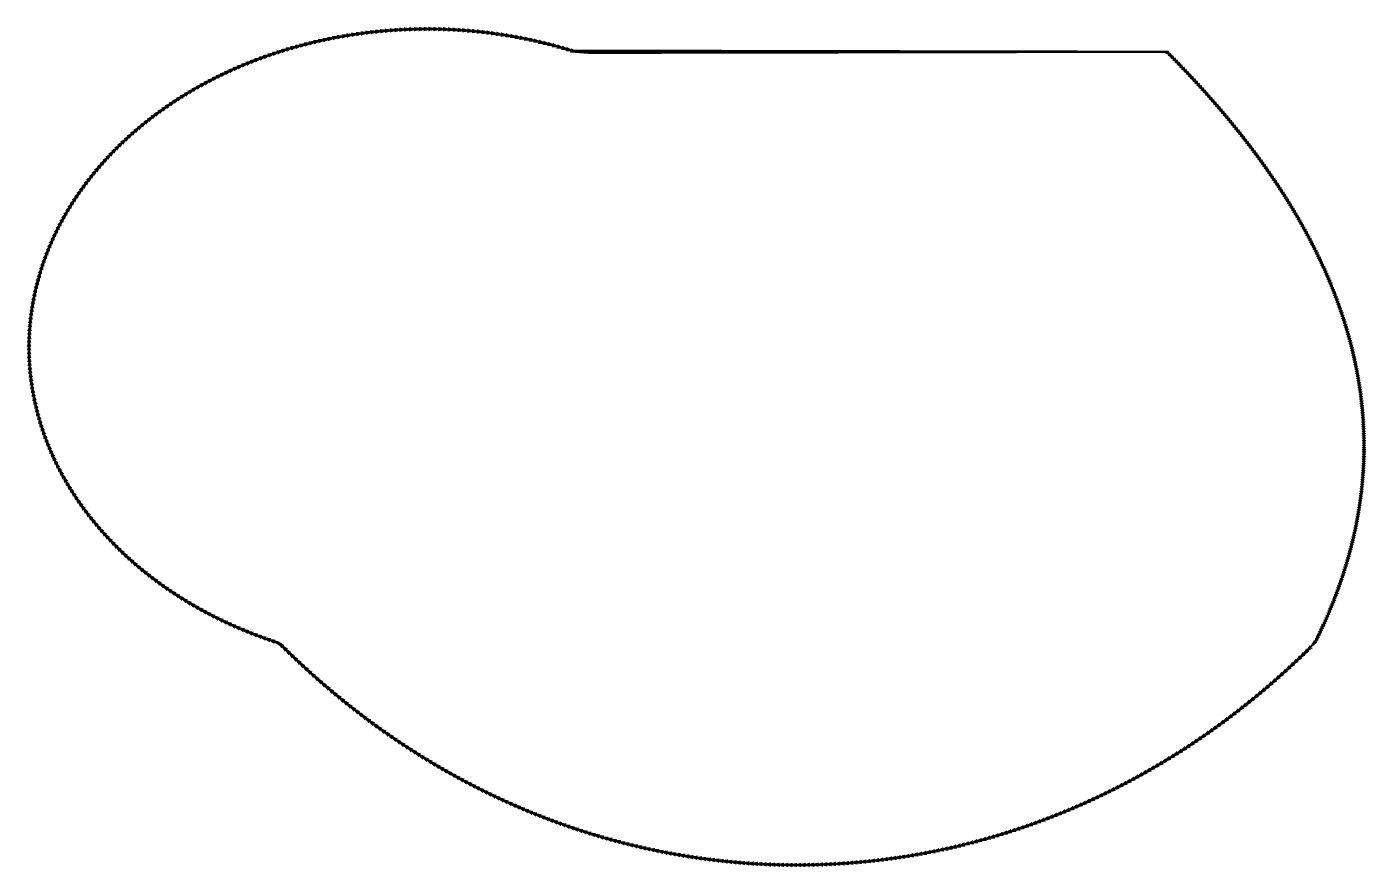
# Model space of a CAD drawing. Header units: millimetres. Extents: x 9.9 to 100.4, y 9.8 to 66.7.
import ezdxf

# ---------------------------------------------------------------- set-up
doc = ezdxf.new("R2010")
doc.units = ezdxf.units.MM
doc.layers.add('CUT', color=7, linetype='Continuous')

msp = doc.modelspace()

# ---------------------------------------------------------------- linework, layer by layer
at = {"layer": 'CUT'}
msp.add_lwpolyline([(26.926, 25, 0.15, 0.3, 0), (27.161, 24.767, 0.15, 0.3, 0), (27.396, 24.535, 0.15, 0.3, 0), (27.633, 24.305, 0.15, 0.3, 0), (27.871, 24.077, 0.15, 0.3, 0), (28.109, 23.851, 0.15, 0.3, 0), (28.348, 23.627, 0.15, 0.3, 0), (28.588, 23.404, 0.15, 0.3, 0), (28.83, 23.184, 0.15, 0.3, 0), (29.071, 22.965, 0.15, 0.3, 0), (29.314, 22.748, 0.15, 0.3, 0), (29.558, 22.533, 0.15, 0.3, 0), (29.802, 22.319, 0.15, 0.3, 0), (30.047, 22.108, 0.15, 0.3, 0), (30.294, 21.898, 0.15, 0.3, 0), (30.54, 21.69, 0.15, 0.3, 0), (30.788, 21.484, 0.15, 0.3, 0), (31.037, 21.28, 0.15, 0.3, 0), (31.286, 21.078, 0.15, 0.3, 0), (31.536, 20.877, 0.15, 0.3, 0), (31.787, 20.679, 0.15, 0.3, 0), (32.039, 20.482, 0.15, 0.3, 0), (32.291, 20.287, 0.15, 0.3, 0), (32.544, 20.094, 0.15, 0.3, 0), (32.798, 19.902, 0.15, 0.3, 0), (33.053, 19.713, 0.15, 0.3, 0), (33.308, 19.525, 0.15, 0.3, 0), (33.564, 19.339, 0.15, 0.3, 0), (33.821, 19.155, 0.15, 0.3, 0), (34.079, 18.973, 0.15, 0.3, 0), (34.337, 18.793, 0.15, 0.3, 0), (34.596, 18.614, 0.15, 0.3, 0), (34.856, 18.438, 0.15, 0.3, 0), (35.116, 18.263, 0.15, 0.3, 0), (35.377, 18.09, 0.15, 0.3, 0), (35.639, 17.918, 0.15, 0.3, 0), (35.901, 17.749, 0.15, 0.3, 0), (36.164, 17.581, 0.15, 0.3, 0), (36.428, 17.416, 0.15, 0.3, 0), (36.692, 17.252, 0.15, 0.3, 0), (36.957, 17.09, 0.15, 0.3, 0), (37.223, 16.93, 0.15, 0.3, 0), (37.489, 16.771, 0.15, 0.3, 0), (37.756, 16.615, 0.15, 0.3, 0), (38.023, 16.46, 0.15, 0.3, 0), (38.291, 16.307, 0.15, 0.3, 0), (38.56, 16.156, 0.15, 0.3, 0), (38.829, 16.007, 0.15, 0.3, 0), (39.099, 15.859, 0.15, 0.3, 0), (39.369, 15.714, 0.15, 0.3, 0), (39.64, 15.57, 0.15, 0.3, 0), (39.911, 15.428, 0.15, 0.3, 0), (40.183, 15.288, 0.15, 0.3, 0), (40.456, 15.15, 0.15, 0.3, 0), (40.729, 15.013, 0.15, 0.3, 0), (41.003, 14.879, 0.15, 0.3, 0), (41.277, 14.746, 0.15, 0.3, 0), (41.552, 14.615, 0.15, 0.3, 0), (41.827, 14.486, 0.15, 0.3, 0), (42.103, 14.359, 0.15, 0.3, 0), (42.379, 14.233, 0.15, 0.3, 0), (42.655, 14.11, 0.15, 0.3, 0), (42.933, 13.988, 0.15, 0.3, 0), (43.21, 13.868, 0.15, 0.3, 0), (43.488, 13.75, 0.15, 0.3, 0), (43.767, 13.634, 0.15, 0.3, 0), (44.046, 13.519, 0.15, 0.3, 0), (44.325, 13.407, 0.15, 0.3, 0), (44.605, 13.296, 0.15, 0.3, 0), (44.885, 13.187, 0.15, 0.3, 0), (45.166, 13.08, 0.15, 0.3, 0), (45.447, 12.975, 0.15, 0.3, 0), (45.729, 12.871, 0.15, 0.3, 0), (46.011, 12.769, 0.15, 0.3, 0), (46.293, 12.67, 0.15, 0.3, 0), (46.576, 12.572, 0.15, 0.3, 0), (46.859, 12.476, 0.15, 0.3, 0), (47.143, 12.381, 0.15, 0.3, 0), (47.426, 12.289, 0.15, 0.3, 0), (47.711, 12.198, 0.15, 0.3, 0), (47.995, 12.109, 0.15, 0.3, 0), (48.28, 12.022, 0.15, 0.3, 0), (48.565, 11.937, 0.15, 0.3, 0), (48.851, 11.854, 0.15, 0.3, 0), (49.137, 11.772, 0.15, 0.3, 0), (49.423, 11.693, 0.15, 0.3, 0), (49.709, 11.615, 0.15, 0.3, 0), (49.996, 11.539, 0.15, 0.3, 0), (50.283, 11.465, 0.15, 0.3, 0), (50.571, 11.393, 0.15, 0.3, 0), (50.858, 11.322, 0.15, 0.3, 0), (51.146, 11.253, 0.15, 0.3, 0), (51.435, 11.187, 0.15, 0.3, 0), (51.723, 11.122, 0.15, 0.3, 0), (52.012, 11.058, 0.15, 0.3, 0), (52.301, 10.997, 0.15, 0.3, 0), (52.59, 10.938, 0.15, 0.3, 0), (52.879, 10.88, 0.15, 0.3, 0), (53.169, 10.824, 0.15, 0.3, 0), (53.459, 10.77, 0.15, 0.3, 0), (53.749, 10.718, 0.15, 0.3, 0), (54.039, 10.667, 0.15, 0.3, 0), (54.33, 10.619, 0.15, 0.3, 0), (54.62, 10.572, 0.15, 0.3, 0), (54.911, 10.527, 0.15, 0.3, 0), (55.202, 10.484, 0.15, 0.3, 0), (55.493, 10.443, 0.15, 0.3, 0), (55.785, 10.404, 0.15, 0.3, 0), (56.076, 10.366, 0.15, 0.3, 0), (56.368, 10.331, 0.15, 0.3, 0), (56.659, 10.297, 0.15, 0.3, 0), (56.951, 10.265, 0.15, 0.3, 0), (57.243, 10.234, 0.15, 0.3, 0), (57.535, 10.206, 0.15, 0.3, 0), (57.828, 10.179, 0.15, 0.3, 0), (58.12, 10.155, 0.15, 0.3, 0), (58.412, 10.132, 0.15, 0.3, 0), (58.705, 10.111, 0.15, 0.3, 0), (58.997, 10.092, 0.15, 0.3, 0), (59.29, 10.074, 0.15, 0.3, 0), (59.583, 10.059, 0.15, 0.3, 0), (59.875, 10.045, 0.15, 0.3, 0), (60.168, 10.033, 0.15, 0.3, 0), (60.461, 10.023, 0.15, 0.3, 0), (60.754, 10.015, 0.15, 0.3, 0), (61.047, 10.008, 0.15, 0.3, 0), (61.34, 10.004, 0.15, 0.3, 0), (61.633, 10.001, 0.15, 0.3, 0), (61.926, 10, 0.15, 0.3, 0), (62.219, 10.001, 0.15, 0.3, 0), (62.512, 10.004, 0.15, 0.3, 0), (62.805, 10.008, 0.15, 0.3, 0), (63.098, 10.015, 0.15, 0.3, 0), (63.391, 10.023, 0.15, 0.3, 0), (63.683, 10.033, 0.15, 0.3, 0), (63.976, 10.045, 0.15, 0.3, 0), (64.269, 10.059, 0.15, 0.3, 0), (64.562, 10.074, 0.15, 0.3, 0), (64.854, 10.092, 0.15, 0.3, 0), (65.147, 10.111, 0.15, 0.3, 0), (65.439, 10.132, 0.15, 0.3, 0), (65.732, 10.155, 0.15, 0.3, 0), (66.024, 10.179, 0.15, 0.3, 0), (66.316, 10.206, 0.15, 0.3, 0), (66.608, 10.234, 0.15, 0.3, 0), (66.9, 10.265, 0.15, 0.3, 0), (67.192, 10.297, 0.15, 0.3, 0), (67.484, 10.331, 0.15, 0.3, 0), (67.776, 10.366, 0.15, 0.3, 0), (68.067, 10.404, 0.15, 0.3, 0), (68.358, 10.443, 0.15, 0.3, 0), (68.65, 10.484, 0.15, 0.3, 0), (68.941, 10.527, 0.15, 0.3, 0), (69.231, 10.572, 0.15, 0.3, 0), (69.522, 10.619, 0.15, 0.3, 0), (69.813, 10.667, 0.15, 0.3, 0), (70.103, 10.718, 0.15, 0.3, 0), (70.393, 10.77, 0.15, 0.3, 0), (70.683, 10.824, 0.15, 0.3, 0), (70.972, 10.88, 0.15, 0.3, 0), (71.262, 10.938, 0.15, 0.3, 0), (71.551, 10.997, 0.15, 0.3, 0), (71.84, 11.058, 0.15, 0.3, 0), (72.129, 11.122, 0.15, 0.3, 0), (72.417, 11.187, 0.15, 0.3, 0), (72.705, 11.253, 0.15, 0.3, 0), (72.993, 11.322, 0.15, 0.3, 0), (73.281, 11.393, 0.15, 0.3, 0), (73.568, 11.465, 0.15, 0.3, 0), (73.855, 11.539, 0.15, 0.3, 0), (74.142, 11.615, 0.15, 0.3, 0), (74.429, 11.693, 0.15, 0.3, 0), (74.715, 11.772, 0.15, 0.3, 0), (75.001, 11.854, 0.15, 0.3, 0), (75.286, 11.937, 0.15, 0.3, 0), (75.572, 12.022, 0.15, 0.3, 0), (75.856, 12.109, 0.15, 0.3, 0), (76.141, 12.198, 0.15, 0.3, 0), (76.425, 12.289, 0.15, 0.3, 0), (76.709, 12.381, 0.15, 0.3, 0), (76.993, 12.476, 0.15, 0.3, 0), (77.276, 12.572, 0.15, 0.3, 0), (77.558, 12.67, 0.15, 0.3, 0), (77.841, 12.769, 0.15, 0.3, 0), (78.123, 12.871, 0.15, 0.3, 0), (78.404, 12.975, 0.15, 0.3, 0), (78.685, 13.08, 0.15, 0.3, 0), (78.966, 13.187, 0.15, 0.3, 0), (79.246, 13.296, 0.15, 0.3, 0), (79.526, 13.407, 0.15, 0.3, 0), (79.806, 13.519, 0.15, 0.3, 0), (80.085, 13.634, 0.15, 0.3, 0), (80.363, 13.75, 0.15, 0.3, 0), (80.641, 13.868, 0.15, 0.3, 0), (80.919, 13.988, 0.15, 0.3, 0), (81.196, 14.11, 0.15, 0.3, 0), (81.473, 14.233, 0.15, 0.3, 0), (81.749, 14.359, 0.15, 0.3, 0), (82.025, 14.486, 0.15, 0.3, 0), (82.3, 14.615, 0.15, 0.3, 0), (82.575, 14.746, 0.15, 0.3, 0), (82.849, 14.879, 0.15, 0.3, 0), (83.122, 15.013, 0.15, 0.3, 0), (83.396, 15.15, 0.15, 0.3, 0), (83.668, 15.288, 0.15, 0.3, 0), (83.94, 15.428, 0.15, 0.3, 0), (84.212, 15.57, 0.15, 0.3, 0), (84.483, 15.714, 0.15, 0.3, 0), (84.753, 15.859, 0.15, 0.3, 0), (85.023, 16.007, 0.15, 0.3, 0), (85.292, 16.156, 0.15, 0.3, 0), (85.561, 16.307, 0.15, 0.3, 0), (85.829, 16.46, 0.15, 0.3, 0), (86.096, 16.615, 0.15, 0.3, 0), (86.363, 16.771, 0.15, 0.3, 0), (86.629, 16.93, 0.15, 0.3, 0), (86.895, 17.09, 0.15, 0.3, 0), (87.16, 17.252, 0.15, 0.3, 0), (87.424, 17.416, 0.15, 0.3, 0), (87.688, 17.581, 0.15, 0.3, 0), (87.951, 17.749, 0.15, 0.3, 0), (88.213, 17.918, 0.15, 0.3, 0), (88.475, 18.09, 0.15, 0.3, 0), (88.736, 18.263, 0.15, 0.3, 0), (88.996, 18.438, 0.15, 0.3, 0), (89.256, 18.614, 0.15, 0.3, 0), (89.515, 18.793, 0.15, 0.3, 0), (89.773, 18.973, 0.15, 0.3, 0), (90.031, 19.155, 0.15, 0.3, 0), (90.287, 19.339, 0.15, 0.3, 0), (90.544, 19.525, 0.15, 0.3, 0), (90.799, 19.713, 0.15, 0.3, 0), (91.054, 19.902, 0.15, 0.3, 0), (91.308, 20.094, 0.15, 0.3, 0), (91.561, 20.287, 0.15, 0.3, 0), (91.813, 20.482, 0.15, 0.3, 0), (92.065, 20.679, 0.15, 0.3, 0), (92.316, 20.877, 0.15, 0.3, 0), (92.566, 21.078, 0.15, 0.3, 0), (92.815, 21.28, 0.15, 0.3, 0), (93.064, 21.484, 0.15, 0.3, 0), (93.311, 21.69, 0.15, 0.3, 0), (93.558, 21.898, 0.15, 0.3, 0), (93.804, 22.108, 0.15, 0.3, 0), (94.049, 22.319, 0.15, 0.3, 0), (94.294, 22.533, 0.15, 0.3, 0), (94.537, 22.748, 0.15, 0.3, 0), (94.78, 22.965, 0.15, 0.3, 0), (95.022, 23.184, 0.15, 0.3, 0), (95.263, 23.404, 0.15, 0.3, 0), (95.503, 23.627, 0.15, 0.3, 0), (95.743, 23.851, 0.15, 0.3, 0), (95.981, 24.077, 0.15, 0.3, 0), (96.219, 24.305, 0.15, 0.3, 0), (96.455, 24.535, 0.15, 0.3, 0), (96.691, 24.767, 0.15, 0.3, 0), (96.926, 25, 0.15, 0.3, 0), (97.003, 25.156, 0.15, 0.3, 0), (97.08, 25.312, 0.15, 0.3, 0), (97.156, 25.469, 0.15, 0.3, 0), (97.231, 25.625, 0.15, 0.3, 0), (97.305, 25.781, 0.15, 0.3, 0), (97.378, 25.938, 0.15, 0.3, 0), (97.45, 26.094, 0.15, 0.3, 0), (97.522, 26.25, 0.15, 0.3, 0), (97.592, 26.406, 0.15, 0.3, 0), (97.661, 26.562, 0.15, 0.3, 0), (97.73, 26.719, 0.15, 0.3, 0), (97.797, 26.875, 0.15, 0.3, 0), (97.864, 27.031, 0.15, 0.3, 0), (97.93, 27.188, 0.15, 0.3, 0), (97.995, 27.344, 0.15, 0.3, 0), (98.059, 27.5, 0.15, 0.3, 0), (98.122, 27.656, 0.15, 0.3, 0), (98.184, 27.812, 0.15, 0.3, 0), (98.245, 27.969, 0.15, 0.3, 0), (98.305, 28.125, 0.15, 0.3, 0), (98.365, 28.281, 0.15, 0.3, 0), (98.423, 28.438, 0.15, 0.3, 0), (98.481, 28.594, 0.15, 0.3, 0), (98.537, 28.75, 0.15, 0.3, 0), (98.593, 28.906, 0.15, 0.3, 0), (98.648, 29.062, 0.15, 0.3, 0), (98.701, 29.219, 0.15, 0.3, 0), (98.754, 29.375, 0.15, 0.3, 0), (98.806, 29.531, 0.15, 0.3, 0), (98.858, 29.688, 0.15, 0.3, 0), (98.908, 29.844, 0.15, 0.3, 0), (98.957, 30, 0.15, 0.3, 0), (99.005, 30.156, 0.15, 0.3, 0), (99.053, 30.312, 0.15, 0.3, 0), (99.099, 30.469, 0.15, 0.3, 0), (99.145, 30.625, 0.15, 0.3, 0), (99.19, 30.781, 0.15, 0.3, 0), (99.234, 30.938, 0.15, 0.3, 0), (99.276, 31.094, 0.15, 0.3, 0), (99.318, 31.25, 0.15, 0.3, 0), (99.359, 31.406, 0.15, 0.3, 0), (99.4, 31.562, 0.15, 0.3, 0), (99.439, 31.719, 0.15, 0.3, 0), (99.477, 31.875, 0.15, 0.3, 0), (99.514, 32.031, 0.15, 0.3, 0), (99.551, 32.188, 0.15, 0.3, 0), (99.586, 32.344, 0.15, 0.3, 0), (99.621, 32.5, 0.15, 0.3, 0), (99.655, 32.656, 0.15, 0.3, 0), (99.688, 32.812, 0.15, 0.3, 0), (99.72, 32.969, 0.15, 0.3, 0), (99.751, 33.125, 0.15, 0.3, 0), (99.781, 33.281, 0.15, 0.3, 0), (99.81, 33.438, 0.15, 0.3, 0), (99.838, 33.594, 0.15, 0.3, 0), (99.865, 33.75, 0.15, 0.3, 0), (99.892, 33.906, 0.15, 0.3, 0), (99.917, 34.062, 0.15, 0.3, 0), (99.942, 34.219, 0.15, 0.3, 0), (99.965, 34.375, 0.15, 0.3, 0), (99.988, 34.531, 0.15, 0.3, 0), (100.01, 34.688, 0.15, 0.3, 0), (100.031, 34.844, 0.15, 0.3, 0), (100.051, 35, 0.15, 0.3, 0), (100.07, 35.156, 0.15, 0.3, 0), (100.088, 35.312, 0.15, 0.3, 0), (100.105, 35.469, 0.15, 0.3, 0), (100.122, 35.625, 0.15, 0.3, 0), (100.137, 35.781, 0.15, 0.3, 0), (100.152, 35.938, 0.15, 0.3, 0), (100.165, 36.094, 0.15, 0.3, 0), (100.178, 36.25, 0.15, 0.3, 0), (100.19, 36.406, 0.15, 0.3, 0), (100.2, 36.562, 0.15, 0.3, 0), (100.21, 36.719, 0.15, 0.3, 0), (100.219, 36.875, 0.15, 0.3, 0), (100.227, 37.031, 0.15, 0.3, 0), (100.235, 37.188, 0.15, 0.3, 0), (100.241, 37.344, 0.15, 0.3, 0), (100.246, 37.5, 0.15, 0.3, 0), (100.251, 37.656, 0.15, 0.3, 0), (100.254, 37.812, 0.15, 0.3, 0), (100.257, 37.969, 0.15, 0.3, 0), (100.258, 38.125, 0.15, 0.3, 0), (100.259, 38.281, 0.15, 0.3, 0), (100.259, 38.438, 0.15, 0.3, 0), (100.258, 38.594, 0.15, 0.3, 0), (100.256, 38.75, 0.15, 0.3, 0), (100.253, 38.906, 0.15, 0.3, 0), (100.249, 39.062, 0.15, 0.3, 0), (100.244, 39.219, 0.15, 0.3, 0), (100.239, 39.375, 0.15, 0.3, 0), (100.232, 39.531, 0.15, 0.3, 0), (100.225, 39.688, 0.15, 0.3, 0), (100.216, 39.844, 0.15, 0.3, 0), (100.207, 40, 0.15, 0.3, 0), (100.197, 40.156, 0.15, 0.3, 0), (100.186, 40.312, 0.15, 0.3, 0), (100.174, 40.469, 0.15, 0.3, 0), (100.161, 40.625, 0.15, 0.3, 0), (100.147, 40.781, 0.15, 0.3, 0), (100.132, 40.938, 0.15, 0.3, 0), (100.116, 41.094, 0.15, 0.3, 0), (100.1, 41.25, 0.15, 0.3, 0), (100.082, 41.406, 0.15, 0.3, 0), (100.064, 41.562, 0.15, 0.3, 0), (100.044, 41.719, 0.15, 0.3, 0), (100.024, 41.875, 0.15, 0.3, 0), (100.003, 42.031, 0.15, 0.3, 0), (99.981, 42.188, 0.15, 0.3, 0), (99.958, 42.344, 0.15, 0.3, 0), (99.934, 42.5, 0.15, 0.3, 0), (99.909, 42.656, 0.15, 0.3, 0), (99.883, 42.812, 0.15, 0.3, 0), (99.856, 42.969, 0.15, 0.3, 0), (99.829, 43.125, 0.15, 0.3, 0), (99.8, 43.281, 0.15, 0.3, 0), (99.771, 43.438, 0.15, 0.3, 0), (99.74, 43.594, 0.15, 0.3, 0), (99.709, 43.75, 0.15, 0.3, 0), (99.677, 43.906, 0.15, 0.3, 0), (99.644, 44.062, 0.15, 0.3, 0), (99.61, 44.219, 0.15, 0.3, 0), (99.575, 44.375, 0.15, 0.3, 0), (99.539, 44.531, 0.15, 0.3, 0), (99.502, 44.688, 0.15, 0.3, 0), (99.464, 44.844, 0.15, 0.3, 0), (99.426, 45, 0.15, 0.3, 0), (99.386, 45.156, 0.15, 0.3, 0), (99.346, 45.312, 0.15, 0.3, 0), (99.305, 45.469, 0.15, 0.3, 0), (99.262, 45.625, 0.15, 0.3, 0), (99.219, 45.781, 0.15, 0.3, 0), (99.175, 45.938, 0.15, 0.3, 0), (99.13, 46.094, 0.15, 0.3, 0), (99.084, 46.25, 0.15, 0.3, 0), (99.037, 46.406, 0.15, 0.3, 0), (98.989, 46.562, 0.15, 0.3, 0), (98.941, 46.719, 0.15, 0.3, 0), (98.891, 46.875, 0.15, 0.3, 0), (98.841, 47.031, 0.15, 0.3, 0), (98.789, 47.188, 0.15, 0.3, 0), (98.737, 47.344, 0.15, 0.3, 0), (98.684, 47.5, 0.15, 0.3, 0), (98.629, 47.656, 0.15, 0.3, 0), (98.574, 47.812, 0.15, 0.3, 0), (98.518, 47.969, 0.15, 0.3, 0), (98.461, 48.125, 0.15, 0.3, 0), (98.404, 48.281, 0.15, 0.3, 0), (98.345, 48.438, 0.15, 0.3, 0), (98.285, 48.594, 0.15, 0.3, 0), (98.225, 48.75, 0.15, 0.3, 0), (98.163, 48.906, 0.15, 0.3, 0), (98.101, 49.062, 0.15, 0.3, 0), (98.037, 49.219, 0.15, 0.3, 0), (97.973, 49.375, 0.15, 0.3, 0), (97.908, 49.531, 0.15, 0.3, 0), (97.842, 49.688, 0.15, 0.3, 0), (97.775, 49.844, 0.15, 0.3, 0), (97.707, 50, 0.15, 0.3, 0), (97.638, 50.156, 0.15, 0.3, 0), (97.569, 50.312, 0.15, 0.3, 0), (97.498, 50.469, 0.15, 0.3, 0), (97.426, 50.625, 0.15, 0.3, 0), (97.354, 50.781, 0.15, 0.3, 0), (97.28, 50.938, 0.15, 0.3, 0), (97.206, 51.094, 0.15, 0.3, 0), (97.131, 51.25, 0.15, 0.3, 0), (97.055, 51.406, 0.15, 0.3, 0), (96.978, 51.562, 0.15, 0.3, 0), (96.9, 51.719, 0.15, 0.3, 0), (96.821, 51.875, 0.15, 0.3, 0), (96.741, 52.031, 0.15, 0.3, 0), (96.66, 52.188, 0.15, 0.3, 0), (96.579, 52.344, 0.15, 0.3, 0), (96.496, 52.5, 0.15, 0.3, 0), (96.413, 52.656, 0.15, 0.3, 0), (96.328, 52.812, 0.15, 0.3, 0), (96.243, 52.969, 0.15, 0.3, 0), (96.157, 53.125, 0.15, 0.3, 0), (96.07, 53.281, 0.15, 0.3, 0), (95.982, 53.438, 0.15, 0.3, 0), (95.893, 53.594, 0.15, 0.3, 0), (95.803, 53.75, 0.15, 0.3, 0), (95.712, 53.906, 0.15, 0.3, 0), (95.62, 54.062, 0.15, 0.3, 0), (95.528, 54.219, 0.15, 0.3, 0), (95.434, 54.375, 0.15, 0.3, 0), (95.34, 54.531, 0.15, 0.3, 0), (95.244, 54.688, 0.15, 0.3, 0), (95.148, 54.844, 0.15, 0.3, 0), (95.051, 55, 0.15, 0.3, 0), (94.953, 55.156, 0.15, 0.3, 0), (94.854, 55.312, 0.15, 0.3, 0), (94.754, 55.469, 0.15, 0.3, 0), (94.653, 55.625, 0.15, 0.3, 0), (94.551, 55.781, 0.15, 0.3, 0), (94.448, 55.938, 0.15, 0.3, 0), (94.345, 56.094, 0.15, 0.3, 0), (94.24, 56.25, 0.15, 0.3, 0), (94.135, 56.406, 0.15, 0.3, 0), (94.028, 56.562, 0.15, 0.3, 0), (93.921, 56.719, 0.15, 0.3, 0), (93.813, 56.875, 0.15, 0.3, 0), (93.704, 57.031, 0.15, 0.3, 0), (93.594, 57.188, 0.15, 0.3, 0), (93.483, 57.344, 0.15, 0.3, 0), (93.371, 57.5, 0.15, 0.3, 0), (93.258, 57.656, 0.15, 0.3, 0), (93.145, 57.812, 0.15, 0.3, 0), (93.03, 57.969, 0.15, 0.3, 0), (92.915, 58.125, 0.15, 0.3, 0), (92.798, 58.281, 0.15, 0.3, 0), (92.681, 58.438, 0.15, 0.3, 0), (92.563, 58.594, 0.15, 0.3, 0), (92.443, 58.75, 0.15, 0.3, 0), (92.323, 58.906, 0.15, 0.3, 0), (92.202, 59.062, 0.15, 0.3, 0), (92.08, 59.219, 0.15, 0.3, 0), (91.958, 59.375, 0.15, 0.3, 0), (91.834, 59.531, 0.15, 0.3, 0), (91.709, 59.688, 0.15, 0.3, 0), (91.584, 59.844, 0.15, 0.3, 0), (91.457, 60, 0.15, 0.3, 0), (91.33, 60.156, 0.15, 0.3, 0), (91.201, 60.312, 0.15, 0.3, 0), (91.072, 60.469, 0.15, 0.3, 0), (90.942, 60.625, 0.15, 0.3, 0), (90.811, 60.781, 0.15, 0.3, 0), (90.679, 60.938, 0.15, 0.3, 0), (90.546, 61.094, 0.15, 0.3, 0), (90.412, 61.25, 0.15, 0.3, 0), (90.277, 61.406, 0.15, 0.3, 0), (90.142, 61.562, 0.15, 0.3, 0), (90.005, 61.719, 0.15, 0.3, 0), (89.868, 61.875, 0.15, 0.3, 0), (89.729, 62.031, 0.15, 0.3, 0), (89.59, 62.188, 0.15, 0.3, 0), (89.45, 62.344, 0.15, 0.3, 0), (89.309, 62.5, 0.15, 0.3, 0), (89.167, 62.656, 0.15, 0.3, 0), (89.024, 62.812, 0.15, 0.3, 0), (88.88, 62.969, 0.15, 0.3, 0), (88.735, 63.125, 0.15, 0.3, 0), (88.589, 63.281, 0.15, 0.3, 0), (88.443, 63.438, 0.15, 0.3, 0), (88.295, 63.594, 0.15, 0.3, 0), (88.147, 63.75, 0.15, 0.3, 0), (87.997, 63.906, 0.15, 0.3, 0), (87.847, 64.062, 0.15, 0.3, 0), (87.696, 64.219, 0.15, 0.3, 0), (87.543, 64.375, 0.15, 0.3, 0), (87.39, 64.531, 0.15, 0.3, 0), (87.236, 64.688, 0.15, 0.3, 0), (87.082, 64.844, 0.15, 0.3, 0), (86.926, 65, 0.15, 0.3, 0), (46.926, 65, 0.15, 0.3, 0), (46.621, 65.096, 0.15, 0.3, 0), (46.314, 65.189, 0.15, 0.3, 0), (46.006, 65.279, 0.15, 0.3, 0), (45.697, 65.366, 0.15, 0.3, 0), (45.386, 65.45, 0.15, 0.3, 0), (45.074, 65.531, 0.15, 0.3, 0), (44.761, 65.608, 0.15, 0.3, 0), (44.447, 65.683, 0.15, 0.3, 0), (44.132, 65.755, 0.15, 0.3, 0), (43.815, 65.824, 0.15, 0.3, 0), (43.498, 65.889, 0.15, 0.3, 0), (43.179, 65.952, 0.15, 0.3, 0), (42.86, 66.011, 0.15, 0.3, 0), (42.54, 66.067, 0.15, 0.3, 0), (42.219, 66.12, 0.15, 0.3, 0), (41.897, 66.17, 0.15, 0.3, 0), (41.574, 66.217, 0.15, 0.3, 0), (41.251, 66.261, 0.15, 0.3, 0), (40.927, 66.302, 0.15, 0.3, 0), (40.602, 66.339, 0.15, 0.3, 0), (40.277, 66.373, 0.15, 0.3, 0), (39.952, 66.404, 0.15, 0.3, 0), (39.626, 66.432, 0.15, 0.3, 0), (39.299, 66.457, 0.15, 0.3, 0), (38.973, 66.478, 0.15, 0.3, 0), (38.646, 66.497, 0.15, 0.3, 0), (38.318, 66.512, 0.15, 0.3, 0), (37.991, 66.524, 0.15, 0.3, 0), (37.663, 66.533, 0.15, 0.3, 0), (37.335, 66.538, 0.15, 0.3, 0), (37.007, 66.541, 0.15, 0.3, 0), (36.679, 66.54, 0.15, 0.3, 0), (36.352, 66.536, 0.15, 0.3, 0), (36.024, 66.529, 0.15, 0.3, 0), (35.696, 66.518, 0.15, 0.3, 0), (35.369, 66.505, 0.15, 0.3, 0), (35.042, 66.488, 0.15, 0.3, 0), (34.715, 66.468, 0.15, 0.3, 0), (34.388, 66.445, 0.15, 0.3, 0), (34.062, 66.418, 0.15, 0.3, 0), (33.736, 66.389, 0.15, 0.3, 0), (33.411, 66.356, 0.15, 0.3, 0), (33.086, 66.321, 0.15, 0.3, 0), (32.762, 66.282, 0.15, 0.3, 0), (32.438, 66.239, 0.15, 0.3, 0), (32.115, 66.194, 0.15, 0.3, 0), (31.793, 66.146, 0.15, 0.3, 0), (31.472, 66.094, 0.15, 0.3, 0), (31.151, 66.039, 0.15, 0.3, 0), (30.831, 65.982, 0.15, 0.3, 0), (30.512, 65.921, 0.15, 0.3, 0), (30.194, 65.857, 0.15, 0.3, 0), (29.877, 65.79, 0.15, 0.3, 0), (29.561, 65.719, 0.15, 0.3, 0), (29.247, 65.646, 0.15, 0.3, 0), (28.933, 65.57, 0.15, 0.3, 0), (28.62, 65.49, 0.15, 0.3, 0), (28.309, 65.408, 0.15, 0.3, 0), (27.999, 65.322, 0.15, 0.3, 0), (27.691, 65.234, 0.15, 0.3, 0), (27.383, 65.143, 0.15, 0.3, 0), (27.077, 65.048, 0.15, 0.3, 0), (26.773, 64.951, 0.15, 0.3, 0), (26.47, 64.85, 0.15, 0.3, 0), (26.169, 64.747, 0.15, 0.3, 0), (25.869, 64.641, 0.15, 0.3, 0), (25.571, 64.532, 0.15, 0.3, 0), (25.274, 64.419, 0.15, 0.3, 0), (24.98, 64.305, 0.15, 0.3, 0), (24.687, 64.187, 0.15, 0.3, 0), (24.396, 64.066, 0.15, 0.3, 0), (24.106, 63.943, 0.15, 0.3, 0), (23.819, 63.816, 0.15, 0.3, 0), (23.534, 63.687, 0.15, 0.3, 0), (23.25, 63.555, 0.15, 0.3, 0), (22.969, 63.421, 0.15, 0.3, 0), (22.689, 63.284, 0.15, 0.3, 0), (22.412, 63.143, 0.15, 0.3, 0), (22.137, 63.001, 0.15, 0.3, 0), (21.864, 62.855, 0.15, 0.3, 0), (21.594, 62.707, 0.15, 0.3, 0), (21.325, 62.557, 0.15, 0.3, 0), (21.059, 62.403, 0.15, 0.3, 0), (20.795, 62.248, 0.15, 0.3, 0), (20.534, 62.089, 0.15, 0.3, 0), (20.275, 61.928, 0.15, 0.3, 0), (20.019, 61.765, 0.15, 0.3, 0), (19.765, 61.599, 0.15, 0.3, 0), (19.513, 61.43, 0.15, 0.3, 0), (19.265, 61.26, 0.15, 0.3, 0), (19.019, 61.086, 0.15, 0.3, 0), (18.775, 60.911, 0.15, 0.3, 0), (18.534, 60.733, 0.15, 0.3, 0), (18.296, 60.552, 0.15, 0.3, 0), (18.061, 60.37, 0.15, 0.3, 0), (17.828, 60.185, 0.15, 0.3, 0), (17.599, 59.998, 0.15, 0.3, 0), (17.372, 59.808, 0.15, 0.3, 0), (17.148, 59.617, 0.15, 0.3, 0), (16.927, 59.423, 0.15, 0.3, 0), (16.709, 59.227, 0.15, 0.3, 0), (16.494, 59.029, 0.15, 0.3, 0), (16.282, 58.829, 0.15, 0.3, 0), (16.073, 58.627, 0.15, 0.3, 0), (15.867, 58.423, 0.15, 0.3, 0), (15.664, 58.217, 0.15, 0.3, 0), (15.464, 58.009, 0.15, 0.3, 0), (15.268, 57.799, 0.15, 0.3, 0), (15.075, 57.587, 0.15, 0.3, 0), (14.885, 57.373, 0.15, 0.3, 0), (14.698, 57.157, 0.15, 0.3, 0), (14.515, 56.94, 0.15, 0.3, 0), (14.335, 56.721, 0.15, 0.3, 0), (14.158, 56.5, 0.15, 0.3, 0), (13.985, 56.277, 0.15, 0.3, 0), (13.815, 56.053, 0.15, 0.3, 0), (13.648, 55.827, 0.15, 0.3, 0), (13.485, 55.599, 0.15, 0.3, 0), (13.326, 55.37, 0.15, 0.3, 0), (13.17, 55.139, 0.15, 0.3, 0), (13.017, 54.907, 0.15, 0.3, 0), (12.868, 54.674, 0.15, 0.3, 0), (12.722, 54.439, 0.15, 0.3, 0), (12.581, 54.202, 0.15, 0.3, 0), (12.442, 53.964, 0.15, 0.3, 0), (12.308, 53.725, 0.15, 0.3, 0), (12.177, 53.485, 0.15, 0.3, 0), (12.049, 53.243, 0.15, 0.3, 0), (11.926, 53, 0.15, 0.3, 0), (11.806, 52.756, 0.15, 0.3, 0), (11.69, 52.511, 0.15, 0.3, 0), (11.577, 52.264, 0.15, 0.3, 0), (11.469, 52.017, 0.15, 0.3, 0), (11.364, 51.768, 0.15, 0.3, 0), (11.263, 51.519, 0.15, 0.3, 0), (11.165, 51.268, 0.15, 0.3, 0), (11.072, 51.017, 0.15, 0.3, 0), (10.982, 50.765, 0.15, 0.3, 0), (10.896, 50.511, 0.15, 0.3, 0), (10.814, 50.257, 0.15, 0.3, 0), (10.736, 50.003, 0.15, 0.3, 0), (10.662, 49.747, 0.15, 0.3, 0), (10.592, 49.491, 0.15, 0.3, 0), (10.525, 49.234, 0.15, 0.3, 0), (10.463, 48.977, 0.15, 0.3, 0), (10.404, 48.719, 0.15, 0.3, 0), (10.35, 48.46, 0.15, 0.3, 0), (10.299, 48.201, 0.15, 0.3, 0), (10.252, 47.941, 0.15, 0.3, 0), (10.209, 47.681, 0.15, 0.3, 0), (10.171, 47.421, 0.15, 0.3, 0), (10.136, 47.16, 0.15, 0.3, 0), (10.105, 46.899, 0.15, 0.3, 0), (10.078, 46.637, 0.15, 0.3, 0), (10.055, 46.376, 0.15, 0.3, 0), (10.036, 46.114, 0.15, 0.3, 0), (10.021, 45.852, 0.15, 0.3, 0), (10.01, 45.59, 0.15, 0.3, 0), (10.003, 45.328, 0.15, 0.3, 0), (10, 45.065, 0.15, 0.3, 0), (10.001, 44.803, 0.15, 0.3, 0), (10.006, 44.541, 0.15, 0.3, 0), (10.015, 44.278, 0.15, 0.3, 0), (10.028, 44.016, 0.15, 0.3, 0), (10.045, 43.754, 0.15, 0.3, 0), (10.066, 43.493, 0.15, 0.3, 0), (10.091, 43.231, 0.15, 0.3, 0), (10.12, 42.97, 0.15, 0.3, 0), (10.153, 42.709, 0.15, 0.3, 0), (10.19, 42.448, 0.15, 0.3, 0), (10.23, 42.188, 0.15, 0.3, 0), (10.275, 41.928, 0.15, 0.3, 0), (10.324, 41.669, 0.15, 0.3, 0), (10.377, 41.41, 0.15, 0.3, 0), (10.433, 41.152, 0.15, 0.3, 0), (10.494, 40.894, 0.15, 0.3, 0), (10.558, 40.637, 0.15, 0.3, 0), (10.627, 40.38, 0.15, 0.3, 0), (10.699, 40.124, 0.15, 0.3, 0), (10.775, 39.869, 0.15, 0.3, 0), (10.855, 39.615, 0.15, 0.3, 0), (10.939, 39.361, 0.15, 0.3, 0), (11.027, 39.108, 0.15, 0.3, 0), (11.118, 38.857, 0.15, 0.3, 0), (11.214, 38.606, 0.15, 0.3, 0), (11.313, 38.356, 0.15, 0.3, 0), (11.416, 38.107, 0.15, 0.3, 0), (11.523, 37.859, 0.15, 0.3, 0), (11.633, 37.612, 0.15, 0.3, 0), (11.748, 37.366, 0.15, 0.3, 0), (11.866, 37.121, 0.15, 0.3, 0), (11.987, 36.878, 0.15, 0.3, 0), (12.113, 36.635, 0.15, 0.3, 0), (12.242, 36.394, 0.15, 0.3, 0), (12.375, 36.155, 0.15, 0.3, 0), (12.511, 35.916, 0.15, 0.3, 0), (12.651, 35.679, 0.15, 0.3, 0), (12.795, 35.443, 0.15, 0.3, 0), (12.942, 35.209, 0.15, 0.3, 0), (13.093, 34.976, 0.15, 0.3, 0), (13.248, 34.744, 0.15, 0.3, 0), (13.405, 34.515, 0.15, 0.3, 0), (13.567, 34.286, 0.15, 0.3, 0), (13.732, 34.059, 0.15, 0.3, 0), (13.9, 33.834, 0.15, 0.3, 0), (14.071, 33.611, 0.15, 0.3, 0), (14.246, 33.389, 0.15, 0.3, 0), (14.425, 33.169, 0.15, 0.3, 0), (14.607, 32.951, 0.15, 0.3, 0), (14.792, 32.734, 0.15, 0.3, 0), (14.98, 32.519, 0.15, 0.3, 0), (15.172, 32.307, 0.15, 0.3, 0), (15.366, 32.096, 0.15, 0.3, 0), (15.564, 31.887, 0.15, 0.3, 0), (15.766, 31.679, 0.15, 0.3, 0), (15.97, 31.474, 0.15, 0.3, 0), (16.177, 31.271, 0.15, 0.3, 0), (16.388, 31.07, 0.15, 0.3, 0), (16.601, 30.871, 0.15, 0.3, 0), (16.818, 30.674, 0.15, 0.3, 0), (17.037, 30.479, 0.15, 0.3, 0), (17.26, 30.287, 0.15, 0.3, 0), (17.485, 30.096, 0.15, 0.3, 0), (17.714, 29.908, 0.15, 0.3, 0), (17.945, 29.722, 0.15, 0.3, 0), (18.179, 29.538, 0.15, 0.3, 0), (18.415, 29.357, 0.15, 0.3, 0), (18.655, 29.178, 0.15, 0.3, 0), (18.897, 29.001, 0.15, 0.3, 0), (19.142, 28.826, 0.15, 0.3, 0), (19.389, 28.654, 0.15, 0.3, 0), (19.64, 28.485, 0.15, 0.3, 0), (19.892, 28.317, 0.15, 0.3, 0), (20.147, 28.153, 0.15, 0.3, 0), (20.405, 27.991, 0.15, 0.3, 0), (20.665, 27.831, 0.15, 0.3, 0), (20.928, 27.674, 0.15, 0.3, 0), (21.193, 27.519, 0.15, 0.3, 0), (21.46, 27.367, 0.15, 0.3, 0), (21.729, 27.218, 0.15, 0.3, 0), (22.001, 27.071, 0.15, 0.3, 0), (22.275, 26.927, 0.15, 0.3, 0), (22.551, 26.786, 0.15, 0.3, 0), (22.83, 26.647, 0.15, 0.3, 0), (23.11, 26.511, 0.15, 0.3, 0), (23.392, 26.378, 0.15, 0.3, 0), (23.677, 26.247, 0.15, 0.3, 0), (23.963, 26.12, 0.15, 0.3, 0), (24.252, 25.995, 0.15, 0.3, 0), (24.542, 25.873, 0.15, 0.3, 0), (24.834, 25.754, 0.15, 0.3, 0), (25.128, 25.637, 0.15, 0.3, 0), (25.423, 25.524, 0.15, 0.3, 0), (25.72, 25.413, 0.15, 0.3, 0), (26.019, 25.306, 0.15, 0.3, 0), (26.32, 25.201, 0.15, 0.3, 0), (26.622, 25.099, 0.15, 0.3, 0)], format="xyseb", close=True, dxfattribs=at)

doc.saveas('drawing.dxf')
